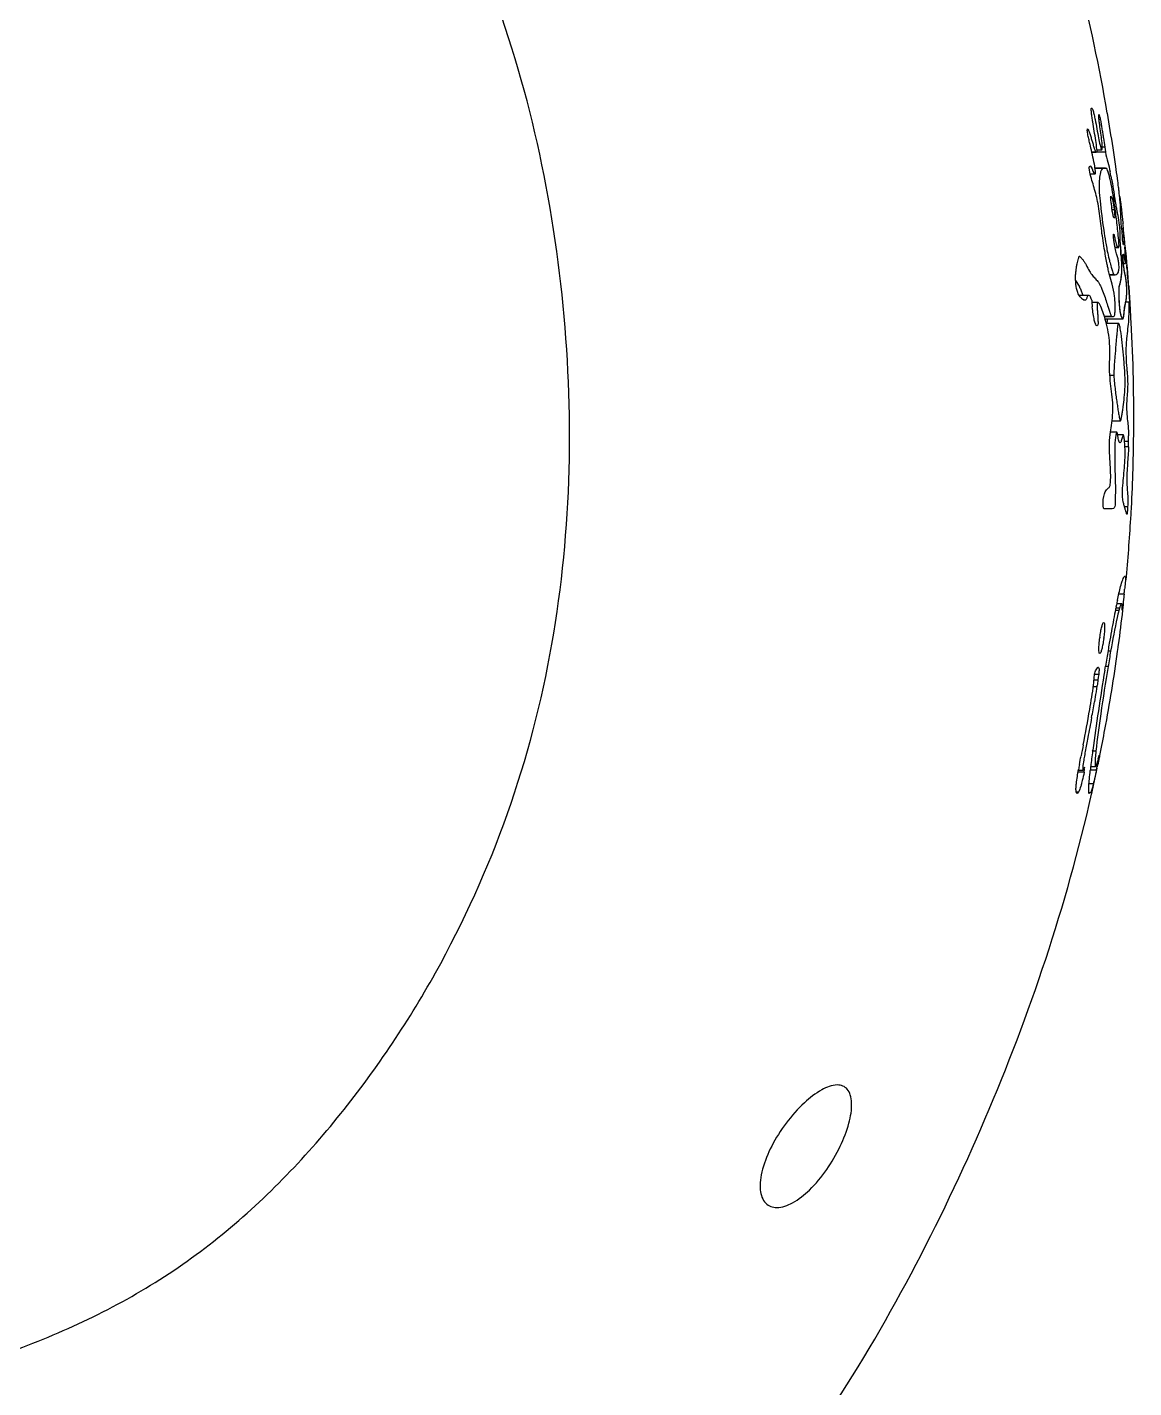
# Model space of a CAD drawing. Header units: millimetres. Extents: x 0 to 841, y 0 to 594.
# Drawn here: x 103.61 to 135.22, y 294.25 to 333.12 of the extents above; entities that cross this region are included whole.
import ezdxf

# ---------------------------------------------------------------- set-up
doc = ezdxf.new("R2010")
doc.units = ezdxf.units.MM
doc.header["$LTSCALE"] = 46.255
doc.layers.get('0').update_dxf_attribs({"linetype": 'CONTINUOUS'})
doc.layers.add('AXIS', color=7, linetype='CONTINUOUS')

msp = doc.modelspace()

# ---------------------------------------------------------------- linework, layer by layer
at = {"color": 7, "linetype": 'CONTINUOUS'}
for p, q in [((134.173, 329.611), (134.306, 329.611)), ((134.393, 329.689), (134.323, 329.689)), ((134.393, 329.689), (134.412, 329.557)), ((134.026, 329.547), (134.153, 329.547)), ((134.415, 329.543), (134.027, 329.543)), ((133.959, 329.138), (133.972, 329.151)), ((133.978, 328.924), (134.114, 328.924)), ((134.414, 329.086), (134.119, 329.086)), ((134.414, 329.084), (134.12, 329.084)), ((134.439, 329.084), (134.414, 329.086)), ((134.666, 327.897), (134.606, 327.897)), ((134.86, 327.991), (134.882, 327.797)), ((134.882, 327.797), (134.894, 327.689)), ((134.919, 327.364), (134.874, 327.364)), ((134.837, 326.884), (134.85, 326.714)), ((134.931, 326.901), (134.93, 326.901)), ((134.934, 326.901), (134.931, 326.9)), ((134.935, 326.901), (134.934, 326.901)), ((134.94, 326.901), (134.938, 326.901)), ((134.982, 326.842), (134.971, 326.943)), ((134.689, 326.828), (134.796, 326.828)), ((134.689, 326.826), (134.79, 326.826)), ((134.794, 326.826), (134.797, 326.826)), ((134.929, 326.37), (134.986, 326.37)), ((134.661, 326.046), (134.529, 326.046)), ((134.531, 326.04), (134.661, 326.04)), ((134.682, 326.04), (134.692, 326.041)), ((133.929, 325.447), (133.672, 325.447)), ((133.929, 325.447), (133.672, 325.447)), ((133.947, 325.447), (133.929, 325.447)), ((133.956, 325.447), (133.95, 325.446)), ((134.206, 325.247), (134.022, 325.247)), ((135.093, 325.265), (134.995, 325.265)), ((134.599, 324.853), (134.384, 324.853)), ((134.384, 324.851), (134.599, 324.851)), ((134.599, 324.851), (134.384, 324.851)), ((134.404, 324.783), (134.91, 324.783)), ((134.776, 324.653), (134.439, 324.653)), ((134.618, 324.851), (134.628, 324.851)), ((134.637, 324.851), (134.643, 324.851)), ((134.785, 324.652), (134.776, 324.653)), ((134.8, 324.651), (134.799, 324.652)), ((134.654, 323.167), (134.54, 323.167)), ((134.604, 321.875), (134.842, 321.875)), ((134.741, 321.544), (134.556, 321.544)), ((134.923, 321.476), (134.762, 321.476)), ((135.077, 321.283), (134.96, 321.283)), ((135.074, 321.131), (134.97, 321.131)), ((134.389, 319.361), (134.377, 319.356)), ((134.527, 319.361), (134.389, 319.361)), ((135.049, 319.418), (134.958, 319.418))]:
    msp.add_line(p, q, dxfattribs=at)
msp.add_lwpolyline([(133.972, 329.151), (133.988, 329.143), (134.009, 329.114), (134.033, 329.066), (134.058, 329.008), (134.084, 328.957), (134.105, 328.928), (134.114, 328.924)], dxfattribs=at)
for centre, radius, start, end in [((81.881, 321.569), 53.368, 8.7266, 9.8109), ((82.422, 321.653), 52.82, 8.14, 8.7257), ((136.603, 329.887), 2.215, 188.5699, 188.9424), ((127.574, 327.464), 7.138, 10.3959, 12.3016), ((82.732, 321.698), 52.507, 7.7632, 8.1398), ((115.767, 326.2), 19.166, 5.9375, 6.6826), ((138.255, 328.518), 3.702, 186.6841, 188.6542), ((121.875, 326.181), 12.937, 8.7883, 9.77), ((120.607, 325.982), 14.22, 7.8727, 8.7998), ((139.502, 328.871), 4.865, 189.8389, 191.36), ((121.357, 326.083), 13.463, 6.8909, 7.8864), ((166.475, 331.335), 31.79, 186.586, 186.9126), ((152.251, 330.061), 18.096, 188.7164, 189.7734), ((140.431, 327.731), 5.569, 183.9217, 186.4208), ((121.911, 325.939), 13.099, 6.2098, 6.8825), ((146.737, 329.078), 12.495, 189.625, 190.4768), ((145.896, 327.712), 11.089, 183.8903, 184.2811), ((103.415, 323.559), 31.738, 6.1223, 6.488), ((103.389, 324.322), 31.552, 4.1656, 4.3469), ((117.545, 325.211), 17.513, 3.3484, 3.6399), ((130.105, 324.195), 3.877, 18.8671, 20.4699), ((133.948, 325.511), 0.0644, 269.2279, 271.8476), ((140.885, 325.851), 6.884, 184.4705, 186.0573), ((134.628, 325.861), 1.01, 269.9969, 270.5202), ((145.611, 323.401), 10.913, 174.0113, 174.8024), ((125.816, 321.286), 9.261, 359.9768, 0.9556), ((131.267, 320.954), 3.709, 1.3437, 3.3298), ((130.386, 320.933), 4.59, 359.5344, 1.3501), ((129.469, 321.284), 5.608, 358.4283, 359.9828)]:
    msp.add_arc(centre, radius, start, end, dxfattribs=at)
for points, knots in [([(99.91, 294.25), (100.715, 294.471), (102.313, 294.951), (104.654, 295.844), (106.895, 296.968), (108.964, 298.389), (110.829, 300.065), (113.052, 302.557), (115.393, 306.032), (117.465, 310.609), (118.731, 315.471), (119.204, 320.471), (118.924, 327.136), (117.39, 333.732), (114.329, 339.68), (111.305, 343.696), (107.664, 347.155), (103.578, 350.068), (99.136, 352.402), (95.969, 353.498), (94.356, 353.919)], [0, 0, 0, 0, 0.031275, 0.062547, 0.093816, 0.125073, 0.15634, 0.187609, 0.250105, 0.312602, 0.375106, 0.437621, 0.500156, 0.624872, 0.687384, 0.7499, 0.812422, 0.874954, 0.937484, 1, 1, 1, 1]), ([(134.468, 330.663), (134.242, 331.972), (133.146, 337.167), (131.305, 342.206), (129.528, 345.766)], [0, 0, 0, 0, 0.250355, 1, 1, 1, 1]), ([(134.138, 329.877), (134.124, 329.965), (134.095, 330.142), (134.058, 330.364), (134.033, 330.535), (134.014, 330.664), (134.011, 330.731), (134.005, 330.805), (134.018, 330.805)], [0, 0, 0, 0, 0.286478, 0.572762, 0.713696, 0.849417, 0.96039, 1, 1, 1, 1]), ([(134.018, 330.805), (134.026, 330.805), (134.05, 330.775), (134.067, 330.709), (134.094, 330.604), (134.128, 330.435), (134.17, 330.215), (134.202, 330.039), (134.219, 329.951)], [0, 0, 0, 0, 0.028859, 0.109089, 0.242969, 0.392273, 0.696626, 1, 1, 1, 1]), ([(134.317, 329.815), (134.311, 329.888), (134.293, 330.04), (134.264, 330.23), (134.243, 330.384), (134.231, 330.475), (134.225, 330.538), (134.223, 330.579), (134.224, 330.6), (134.223, 330.62), (134.227, 330.621)], [0, 0, 0, 0, 0.270373, 0.564872, 0.710071, 0.845205, 0.901887, 0.949793, 0.985347, 1, 1, 1, 1]), ([(134.227, 330.621), (134.233, 330.621), (134.238, 330.595), (134.249, 330.567), (134.261, 330.514), (134.277, 330.436), (134.295, 330.33), (134.316, 330.201), (134.336, 330.073), (134.362, 329.903), (134.381, 329.775), (134.393, 329.689)], [0, 0, 0, 0, 0.017351, 0.059366, 0.114531, 0.178561, 0.316623, 0.453794, 0.590728, 0.727118, 1, 1, 1, 1]), ([(134.1, 329.205), (134.083, 329.294), (134.044, 329.469), (133.993, 329.687), (133.952, 329.861), (133.927, 329.975), (133.909, 330.067), (133.9, 330.137), (133.893, 330.176), (133.9, 330.211), (133.906, 330.21)], [0, 0, 0, 0, 0.26479, 0.522203, 0.651951, 0.787911, 0.858346, 0.929321, 0.982805, 1, 1, 1, 1]), ([(133.906, 330.21), (133.911, 330.21), (133.923, 330.193), (133.944, 330.15), (133.97, 330.07), (134.003, 329.966), (134.036, 329.855), (134.068, 329.743), (134.092, 329.652), (134.115, 329.592), (134.126, 329.559), (134.145, 329.546), (134.153, 329.547)], [0, 0, 0, 0, 0.025127, 0.072605, 0.210754, 0.367943, 0.52929, 0.696117, 0.855125, 0.920091, 0.964007, 1, 1, 1, 1]), ([(134.153, 329.547), (134.18, 329.549), (134.161, 329.719), (134.15, 329.793), (134.138, 329.877)], [0, 0, 0, 0, 0.244581, 1, 1, 1, 1]), ([(134.219, 329.951), (134.232, 329.884), (134.25, 329.788), (134.278, 329.676), (134.29, 329.631), (134.299, 329.615)], [0, 0, 0, 0, 0.595266, 0.84606, 1, 1, 1, 1]), ([(134.299, 329.615), (134.3, 329.614), (134.302, 329.611), (134.305, 329.609), (134.306, 329.609)], [0, 0, 0, 0, 0.606534, 1, 1, 1, 1]), ([(134.306, 329.609), (134.313, 329.606), (134.323, 329.646), (134.323, 329.664), (134.324, 329.682)], [0, 0, 0, 0, 0.29557, 1, 1, 1, 1]), ([(134.324, 329.682), (134.324, 329.691), (134.323, 329.736), (134.32, 329.78), (134.317, 329.815)], [0, 0, 0, 0, 0.207899, 1, 1, 1, 1]), ([(134.114, 328.925), (134.121, 328.925), (134.136, 328.959), (134.121, 329.047), (134.112, 329.139), (134.1, 329.205)], [0, 0, 0, 0, 0.071352, 0.304243, 1, 1, 1, 1]), ([(134.415, 329.543), (134.431, 329.448), (134.485, 329.264), (134.528, 329.077), (134.548, 328.985)], [0, 0, 0, 0, 0.505017, 1, 1, 1, 1]), ([(133.957, 329.035), (133.955, 329.048), (133.953, 329.082), (133.95, 329.118), (133.959, 329.138)], [0, 0, 0, 0, 0.356416, 1, 1, 1, 1]), ([(134.346, 327.016), (134.318, 327.203), (134.27, 327.578), (134.208, 328.107), (134.099, 328.508), (134.01, 328.803), (133.967, 328.953), (133.957, 329.035)], [0, 0, 0, 0, 0.275629, 0.550368, 0.774912, 0.878724, 1, 1, 1, 1]), ([(134.283, 329.006), (134.278, 328.993), (134.259, 328.922), (134.25, 328.849), (134.243, 328.791)], [0, 0, 0, 0, 0.194873, 1, 1, 1, 1]), ([(134.367, 329.085), (134.351, 329.084), (134.307, 329.075), (134.291, 329.03), (134.283, 329.006)], [0, 0, 0, 0, 0.376335, 1, 1, 1, 1]), ([(134.549, 328.764), (134.539, 328.807), (134.521, 328.883), (134.493, 328.987), (134.47, 329.045), (134.45, 329.085), (134.439, 329.084)], [0, 0, 0, 0, 0.385177, 0.696137, 0.906022, 1, 1, 1, 1]), ([(134.243, 328.791), (134.219, 328.58), (134.264, 328.083), (134.322, 327.595), (134.364, 327.318)], [0, 0, 0, 0, 0.431755, 1, 1, 1, 1]), ([(134.624, 328.377), (134.618, 328.411), (134.595, 328.541), (134.57, 328.67), (134.549, 328.764)], [0, 0, 0, 0, 0.267546, 1, 1, 1, 1]), ([(134.595, 328.752), (134.601, 328.719), (134.625, 328.581), (134.646, 328.442), (134.662, 328.337)], [0, 0, 0, 0, 0.238004, 1, 1, 1, 1]), ([(134.802, 328.43), (134.798, 328.467), (134.784, 328.588), (134.769, 328.708), (134.758, 328.791)], [0, 0, 0, 0, 0.311589, 1, 1, 1, 1]), ([(134.578, 328.087), (134.575, 328.114), (134.568, 328.163), (134.565, 328.23), (134.561, 328.266), (134.568, 328.288), (134.572, 328.288)], [0, 0, 0, 0, 0.395709, 0.747781, 0.944141, 1, 1, 1, 1]), ([(134.572, 328.288), (134.58, 328.288), (134.591, 328.259), (134.609, 328.218), (134.629, 328.136), (134.64, 328.074), (134.646, 328.035)], [0, 0, 0, 0, 0.089967, 0.26955, 0.565351, 1, 1, 1, 1]), ([(134.662, 328.337), (134.666, 328.311), (134.681, 328.212), (134.696, 328.112), (134.709, 328.039)], [0, 0, 0, 0, 0.261432, 1, 1, 1, 1]), ([(134.818, 328.29), (134.827, 328.277), (134.827, 328.221), (134.839, 328.172), (134.843, 328.136)], [0, 0, 0, 0, 0.298717, 1, 1, 1, 1]), ([(134.841, 328.067), (134.84, 328.075), (134.837, 328.113), (134.833, 328.152), (134.83, 328.182)], [0, 0, 0, 0, 0.210585, 1, 1, 1, 1]), ([(134.847, 327.921), (134.847, 327.932), (134.846, 327.981), (134.844, 328.029), (134.841, 328.067)], [0, 0, 0, 0, 0.222505, 1, 1, 1, 1]), ([(134.843, 328.136), (134.844, 328.126), (134.85, 328.077), (134.856, 328.029), (134.86, 327.991)], [0, 0, 0, 0, 0.208549, 1, 1, 1, 1]), ([(134.672, 327.664), (134.667, 327.664), (134.645, 327.685), (134.638, 327.745), (134.613, 327.84), (134.601, 327.918), (134.595, 327.961)], [0, 0, 0, 0, 0.055637, 0.24888, 0.581114, 1, 1, 1, 1]), ([(134.666, 327.897), (134.673, 327.835), (134.674, 327.787), (134.689, 327.663), (134.672, 327.664)], [0, 0, 0, 0, 0.791193, 1, 1, 1, 1]), ([(134.754, 327.809), (134.759, 327.787), (134.783, 327.672), (134.797, 327.555), (134.808, 327.46)], [0, 0, 0, 0, 0.188551, 1, 1, 1, 1]), ([(134.863, 327.555), (134.861, 327.593), (134.854, 327.715), (134.848, 327.837), (134.847, 327.921)], [0, 0, 0, 0, 0.31534, 1, 1, 1, 1]), ([(134.808, 327.46), (134.816, 327.389), (134.831, 327.282), (134.825, 327.175), (134.825, 327.14)], [0, 0, 0, 0, 0.666977, 1, 1, 1, 1]), ([(134.875, 327.351), (134.874, 327.369), (134.869, 327.437), (134.865, 327.505), (134.863, 327.555)], [0, 0, 0, 0, 0.2761, 1, 1, 1, 1]), ([(134.919, 327.365), (134.917, 327.368), (134.92, 327.323), (134.92, 327.3), (134.926, 327.222), (134.929, 327.175), (134.931, 327.15)], [0, 0, 0, 0, 0.059997, 0.30873, 0.653397, 1, 1, 1, 1]), ([(134.927, 327.328), (134.926, 327.333), (134.923, 327.345), (134.924, 327.359), (134.919, 327.365)], [0, 0, 0, 0, 0.436485, 1, 1, 1, 1]), ([(134.949, 327.145), (134.947, 327.162), (134.94, 327.223), (134.933, 327.284), (134.927, 327.328)], [0, 0, 0, 0, 0.2862, 1, 1, 1, 1]), ([(134.767, 326.532), (134.755, 326.568), (134.725, 326.656), (134.699, 326.78), (134.672, 326.905), (134.657, 327.001), (134.647, 327.084), (134.645, 327.147), (134.64, 327.177), (134.647, 327.203), (134.651, 327.202)], [0, 0, 0, 0, 0.164031, 0.407447, 0.551926, 0.726877, 0.82933, 0.923226, 0.983544, 1, 1, 1, 1]), ([(134.651, 327.202), (134.658, 327.199), (134.663, 327.167), (134.67, 327.145), (134.673, 327.127)], [0, 0, 0, 0, 0.305974, 1, 1, 1, 1]), ([(134.673, 327.127), (134.677, 327.108), (134.691, 327.042), (134.705, 326.976), (134.718, 326.93)], [0, 0, 0, 0, 0.286464, 1, 1, 1, 1]), ([(134.718, 326.93), (134.724, 326.911), (134.731, 326.885), (134.75, 326.858), (134.773, 326.852), (134.78, 326.835), (134.789, 326.828)], [0, 0, 0, 0, 0.465546, 0.622142, 0.725221, 1, 1, 1, 1]), ([(134.802, 326.889), (134.802, 326.914), (134.795, 327.029), (134.784, 327.143), (134.774, 327.232)], [0, 0, 0, 0, 0.219138, 1, 1, 1, 1]), ([(134.827, 327.23), (134.829, 327.189), (134.819, 327.076), (134.846, 326.798), (134.873, 326.453), (134.88, 326.113), (134.849, 325.914), (134.83, 325.8), (134.797, 325.71), (134.793, 325.566), (134.796, 325.361), (134.81, 325.133), (134.833, 324.952), (134.864, 324.849), (134.887, 324.807), (134.897, 324.787), (134.917, 324.782), (134.927, 324.809), (134.934, 324.84), (134.941, 324.89), (134.947, 324.945), (134.954, 325.021), (134.961, 325.124), (134.991, 325.246), (135.021, 325.4), (135.03, 325.644), (134.997, 326.061), (134.893, 326.408), (134.916, 326.626)], [0, 0, 0, 0, 0.028085, 0.078199, 0.192727, 0.268054, 0.312524, 0.331846, 0.347789, 0.378228, 0.43047, 0.490568, 0.535557, 0.556938, 0.563875, 0.568821, 0.571664, 0.576144, 0.584661, 0.596216, 0.609473, 0.623438, 0.649185, 0.680563, 0.710344, 0.757749, 0.848586, 1, 1, 1, 1]), ([(134.827, 327.23), (134.829, 327.187), (134.819, 327.065), (134.841, 326.856), (134.858, 326.606), (134.878, 326.329), (134.876, 326.075), (134.844, 325.88), (134.819, 325.762), (134.794, 325.679), (134.795, 325.582), (134.794, 325.425), (134.802, 325.254), (134.816, 325.084), (134.831, 324.98), (134.848, 324.903), (134.864, 324.853), (134.88, 324.819), (134.891, 324.797), (134.908, 324.779), (134.927, 324.799), (134.931, 324.83), (134.94, 324.877), (134.946, 324.934), (134.953, 325.014), (134.96, 325.102), (134.979, 325.208), (135.012, 325.33), (135.031, 325.559), (135.023, 325.794), (134.987, 326.008), (134.955, 326.156), (134.935, 326.305), (134.922, 326.436), (134.917, 326.519), (134.915, 326.567), (134.915, 326.604), (134.915, 326.623), (134.918, 326.638), (134.929, 326.634), (134.936, 326.612), (134.941, 326.592), (134.943, 326.578)], [0, 0, 0, 0, 0.029496, 0.082582, 0.142573, 0.199593, 0.270955, 0.31469, 0.333678, 0.353056, 0.373248, 0.39904, 0.459411, 0.489687, 0.514532, 0.531357, 0.542449, 0.550503, 0.556697, 0.560394, 0.563802, 0.57127, 0.582492, 0.595884, 0.610247, 0.63706, 0.655605, 0.683799, 0.722568, 0.811009, 0.843003, 0.869565, 0.914203, 0.945084, 0.959162, 0.969955, 0.978248, 0.983359, 0.98507, 0.985985, 0.989772, 1, 1, 1, 1]), ([(134.797, 326.825), (134.802, 326.828), (134.801, 326.855), (134.802, 326.873), (134.802, 326.889)], [0, 0, 0, 0, 0.279972, 1, 1, 1, 1]), ([(134.825, 327.14), (134.824, 327.128), (134.825, 327.068), (134.829, 327.008), (134.832, 326.96)], [0, 0, 0, 0, 0.187178, 1, 1, 1, 1]), ([(134.922, 326.926), (134.92, 326.936), (134.91, 326.997), (134.902, 327.058), (134.897, 327.109)], [0, 0, 0, 0, 0.172933, 1, 1, 1, 1]), ([(134.93, 326.901), (134.929, 326.902), (134.925, 326.909), (134.923, 326.918), (134.922, 326.926)], [0, 0, 0, 0, 0.107975, 1, 1, 1, 1]), ([(134.931, 327.15), (134.932, 327.123), (134.935, 327.071), (134.942, 326.987), (134.939, 326.946), (134.946, 326.902), (134.94, 326.901)], [0, 0, 0, 0, 0.330007, 0.648606, 0.930794, 1, 1, 1, 1]), ([(134.938, 326.901), (134.937, 326.902), (134.936, 326.902), (134.935, 326.901), (134.935, 326.901)], [0, 0, 0, 0, 0.498704, 1, 1, 1, 1]), ([(133.827, 325.314), (133.804, 325.312), (133.752, 325.348), (133.683, 325.421), (133.602, 325.564), (133.566, 325.783), (133.556, 325.993), (133.573, 326.156), (133.588, 326.258), (133.602, 326.35), (133.623, 326.43), (133.644, 326.494), (133.654, 326.54), (133.659, 326.566), (133.667, 326.571)], [0, 0, 0, 0, 0.05214, 0.123646, 0.226894, 0.405892, 0.606317, 0.689028, 0.764365, 0.834464, 0.892673, 0.948241, 0.979508, 1, 1, 1, 1]), ([(133.667, 326.571), (133.674, 326.577), (133.697, 326.555), (133.715, 326.533), (133.742, 326.505), (133.775, 326.464), (133.818, 326.405), (133.882, 326.295), (133.945, 326.159), (134.039, 326.026), (134.131, 325.926), (134.228, 325.824), (134.303, 325.672), (134.347, 325.554), (134.371, 325.488)], [0, 0, 0, 0, 0.020483, 0.049501, 0.077217, 0.107039, 0.171262, 0.244077, 0.397372, 0.51712, 0.615, 0.710627, 0.837756, 1, 1, 1, 1]), ([(134.488, 326.219), (134.479, 326.258), (134.445, 326.426), (134.416, 326.596), (134.395, 326.726)], [0, 0, 0, 0, 0.230279, 1, 1, 1, 1]), ([(134.45, 326.806), (134.455, 326.777), (134.476, 326.67), (134.499, 326.564), (134.518, 326.487)], [0, 0, 0, 0, 0.273057, 1, 1, 1, 1]), ([(134.518, 326.487), (134.523, 326.467), (134.543, 326.39), (134.564, 326.314), (134.58, 326.259)], [0, 0, 0, 0, 0.267625, 1, 1, 1, 1]), ([(134.799, 326.354), (134.797, 326.375), (134.79, 326.435), (134.779, 326.494), (134.767, 326.532)], [0, 0, 0, 0, 0.346797, 1, 1, 1, 1]), ([(134.789, 326.828), (134.79, 326.827), (134.792, 326.826), (134.793, 326.825), (134.794, 326.825)], [0, 0, 0, 0, 0.525068, 1, 1, 1, 1]), ([(134.858, 326.614), (134.86, 326.583), (134.868, 326.469), (134.875, 326.354), (134.876, 326.271)], [0, 0, 0, 0, 0.272246, 1, 1, 1, 1]), ([(134.924, 326.417), (134.922, 326.441), (134.917, 326.511), (134.911, 326.581), (134.916, 326.626)], [0, 0, 0, 0, 0.354309, 1, 1, 1, 1]), ([(134.943, 326.578), (134.948, 326.554), (134.956, 326.506), (134.966, 326.438), (134.978, 326.401), (134.98, 326.371), (134.986, 326.37)], [0, 0, 0, 0, 0.346304, 0.688061, 0.919057, 1, 1, 1, 1]), ([(134.976, 326.732), (134.975, 326.745), (134.974, 326.769), (134.97, 326.803), (134.973, 326.82), (134.969, 326.835), (134.972, 326.836)], [0, 0, 0, 0, 0.388373, 0.712244, 0.924211, 1, 1, 1, 1]), ([(134.972, 326.836), (134.975, 326.836), (134.973, 326.811), (134.978, 326.803), (134.979, 326.791)], [0, 0, 0, 0, 0.247885, 1, 1, 1, 1]), ([(134.986, 326.37), (134.988, 326.37), (134.991, 326.383), (134.992, 326.399), (134.992, 326.436), (134.989, 326.503), (134.984, 326.604), (134.978, 326.688), (134.976, 326.732)], [0, 0, 0, 0, 0.018807, 0.07387, 0.169443, 0.303949, 0.638192, 1, 1, 1, 1]), ([(134.979, 326.791), (134.981, 326.777), (134.989, 326.706), (134.996, 326.634), (135.002, 326.577)], [0, 0, 0, 0, 0.196196, 1, 1, 1, 1]), ([(135.002, 326.577), (135.004, 326.552), (135.011, 326.467), (135.018, 326.383), (135.022, 326.323)], [0, 0, 0, 0, 0.292904, 1, 1, 1, 1]), ([(134.53, 326.044), (134.526, 326.057), (134.511, 326.115), (134.498, 326.174), (134.488, 326.219)], [0, 0, 0, 0, 0.231413, 1, 1, 1, 1]), ([(134.58, 326.259), (134.585, 326.242), (134.601, 326.182), (134.618, 326.122), (134.636, 326.082)], [0, 0, 0, 0, 0.28869, 1, 1, 1, 1]), ([(134.692, 326.041), (134.713, 326.042), (134.775, 326.07), (134.791, 326.136), (134.798, 326.175)], [0, 0, 0, 0, 0.355169, 1, 1, 1, 1]), ([(134.798, 326.175), (134.799, 326.181), (134.803, 326.215), (134.804, 326.249), (134.803, 326.277)], [0, 0, 0, 0, 0.17827, 1, 1, 1, 1]), ([(134.876, 326.271), (134.876, 326.252), (134.876, 326.189), (134.873, 326.125), (134.87, 326.081)], [0, 0, 0, 0, 0.299391, 1, 1, 1, 1]), ([(134.95, 324.983), (134.964, 325.138), (135.026, 325.353), (135.026, 325.681), (135.011, 325.907), (134.951, 326.162), (134.933, 326.317), (134.924, 326.417)], [0, 0, 0, 0, 0.323782, 0.457452, 0.676875, 0.791516, 1, 1, 1, 1]), ([(135.027, 326.234), (135.034, 326.115), (135.048, 325.96), (135.056, 325.794), (135.087, 325.688), (135.088, 325.542), (135.105, 325.375), (135.111, 325.252), (135.116, 325.2), (135.115, 325.182)], [0, 0, 0, 0, 0.338285, 0.444443, 0.467715, 0.650578, 0.85369, 0.946721, 1, 1, 1, 1]), ([(133.738, 325.551), (133.725, 325.586), (133.68, 325.7), (133.622, 325.812), (133.566, 325.876)], [0, 0, 0, 0, 0.30601, 1, 1, 1, 1]), ([(134.677, 325.426), (134.664, 325.544), (134.62, 325.753), (134.553, 325.954), (134.53, 326.044)], [0, 0, 0, 0, 0.560729, 1, 1, 1, 1]), ([(134.636, 326.082), (134.638, 326.078), (134.644, 326.065), (134.652, 326.052), (134.661, 326.046)], [0, 0, 0, 0, 0.332186, 1, 1, 1, 1]), ([(134.661, 326.046), (134.664, 326.044), (134.671, 326.041), (134.678, 326.04), (134.682, 326.04)], [0, 0, 0, 0, 0.531423, 1, 1, 1, 1]), ([(134.87, 326.081), (134.864, 326.008), (134.848, 325.906), (134.825, 325.775), (134.803, 325.719), (134.8, 325.69)], [0, 0, 0, 0, 0.549125, 0.783204, 1, 1, 1, 1]), ([(133.848, 325.322), (133.845, 325.319), (133.838, 325.315), (133.831, 325.314), (133.827, 325.314)], [0, 0, 0, 0, 0.523573, 1, 1, 1, 1]), ([(133.929, 325.447), (133.907, 325.447), (133.882, 325.385), (133.869, 325.34), (133.848, 325.322)], [0, 0, 0, 0, 0.43813, 1, 1, 1, 1]), ([(134.022, 325.314), (134.01, 325.346), (134.001, 325.388), (133.972, 325.447), (133.956, 325.447)], [0, 0, 0, 0, 0.667876, 1, 1, 1, 1]), ([(134.371, 325.488), (134.414, 325.365), (134.462, 325.201), (134.514, 325.039), (134.527, 325)], [0, 0, 0, 0, 0.762509, 1, 1, 1, 1]), ([(134.8, 325.69), (134.799, 325.68), (134.794, 325.626), (134.794, 325.571), (134.794, 325.527)], [0, 0, 0, 0, 0.193958, 1, 1, 1, 1]), ([(134.794, 325.527), (134.794, 325.497), (134.797, 325.365), (134.803, 325.232), (134.813, 325.131)], [0, 0, 0, 0, 0.22887, 1, 1, 1, 1]), ([(134.177, 324.583), (134.157, 324.584), (134.123, 324.657), (134.091, 324.763), (134.062, 324.935), (134.046, 325.058), (134.039, 325.124)], [0, 0, 0, 0, 0.108964, 0.334829, 0.648687, 1, 1, 1, 1]), ([(134.206, 325.247), (134.197, 325.247), (134.182, 325.227), (134.18, 325.193), (134.176, 325.129), (134.182, 325.039), (134.192, 324.926), (134.2, 324.815), (134.202, 324.705), (134.205, 324.639), (134.189, 324.582), (134.177, 324.583)], [0, 0, 0, 0, 0.037688, 0.08445, 0.155287, 0.319008, 0.485373, 0.65196, 0.815665, 0.950583, 1, 1, 1, 1]), ([(134.28, 325.141), (134.269, 325.166), (134.251, 325.2), (134.223, 325.246), (134.206, 325.247)], [0, 0, 0, 0, 0.616196, 1, 1, 1, 1]), ([(134.535, 324.082), (134.519, 324.295), (134.449, 324.654), (134.341, 325.004), (134.28, 325.141)], [0, 0, 0, 0, 0.58632, 1, 1, 1, 1]), ([(134.527, 325), (134.531, 324.991), (134.542, 324.957), (134.555, 324.924), (134.566, 324.9)], [0, 0, 0, 0, 0.275135, 1, 1, 1, 1]), ([(134.643, 324.851), (134.656, 324.851), (134.676, 324.882), (134.683, 324.93), (134.688, 324.967), (134.69, 324.989)], [0, 0, 0, 0, 0.263868, 0.569418, 1, 1, 1, 1]), ([(134.69, 324.989), (134.692, 325.007), (134.698, 325.098), (134.695, 325.19), (134.69, 325.263)], [0, 0, 0, 0, 0.199836, 1, 1, 1, 1]), ([(134.813, 325.131), (134.814, 325.116), (134.819, 325.065), (134.826, 325.013), (134.833, 324.976)], [0, 0, 0, 0, 0.278267, 1, 1, 1, 1]), ([(134.833, 324.976), (134.841, 324.931), (134.858, 324.868), (134.885, 324.802), (134.901, 324.788)], [0, 0, 0, 0, 0.680072, 1, 1, 1, 1]), ([(134.91, 324.784), (134.917, 324.785), (134.929, 324.81), (134.939, 324.872), (134.946, 324.937), (134.95, 324.983)], [0, 0, 0, 0, 0.100289, 0.326365, 1, 1, 1, 1]), ([(135.083, 325.09), (135.081, 324.979), (135.08, 324.783), (135.048, 324.494), (135.018, 324.25), (134.996, 323.984), (135.001, 323.701), (135.013, 323.442), (135.039, 323.236), (135.05, 323.032), (135.052, 322.79), (135.021, 322.495), (135.013, 322.215), (135.033, 321.948), (135.068, 321.697), (135.074, 321.535), (135.075, 321.441)], [0, 0, 0, 0, 0.090574, 0.160709, 0.238539, 0.292554, 0.379133, 0.470315, 0.504913, 0.549871, 0.637902, 0.703024, 0.792759, 0.867499, 0.922406, 1, 1, 1, 1]), ([(135.093, 325.265), (135.089, 325.264), (135.088, 325.242), (135.084, 325.214), (135.084, 325.156), (135.083, 325.114), (135.083, 325.09)], [0, 0, 0, 0, 0.066364, 0.263764, 0.590773, 1, 1, 1, 1]), ([(135.115, 325.182), (135.114, 325.174), (135.11, 325.212), (135.105, 325.228), (135.099, 325.246), (135.097, 325.265), (135.093, 325.265)], [0, 0, 0, 0, 0.279802, 0.557845, 0.851346, 1, 1, 1, 1]), ([(134.464, 324.652), (134.465, 324.662), (134.469, 324.705), (134.471, 324.749), (134.472, 324.782)], [0, 0, 0, 0, 0.230275, 1, 1, 1, 1]), ([(134.566, 324.9), (134.569, 324.895), (134.578, 324.878), (134.588, 324.858), (134.599, 324.853)], [0, 0, 0, 0, 0.326076, 1, 1, 1, 1]), ([(134.599, 324.853), (134.602, 324.851), (134.609, 324.852), (134.615, 324.851), (134.618, 324.851)], [0, 0, 0, 0, 0.505637, 1, 1, 1, 1]), ([(134.776, 324.653), (134.769, 324.639), (134.765, 324.6), (134.76, 324.562), (134.757, 324.539)], [0, 0, 0, 0, 0.401622, 1, 1, 1, 1]), ([(134.795, 324.654), (134.793, 324.654), (134.79, 324.653), (134.786, 324.652), (134.785, 324.652)], [0, 0, 0, 0, 0.496174, 1, 1, 1, 1]), ([(134.799, 324.652), (134.799, 324.653), (134.797, 324.654), (134.796, 324.654), (134.795, 324.654)], [0, 0, 0, 0, 0.528677, 1, 1, 1, 1]), ([(134.859, 324.373), (134.85, 324.43), (134.839, 324.512), (134.817, 324.602), (134.81, 324.642), (134.8, 324.651)], [0, 0, 0, 0, 0.607989, 0.85692, 1, 1, 1, 1]), ([(134.901, 324.788), (134.902, 324.787), (134.905, 324.785), (134.908, 324.784), (134.91, 324.784)], [0, 0, 0, 0, 0.550259, 1, 1, 1, 1]), ([(134.743, 324.389), (134.739, 324.343), (134.721, 324.149), (134.704, 323.955), (134.693, 323.807)], [0, 0, 0, 0, 0.238237, 1, 1, 1, 1]), ([(134.842, 321.876), (134.85, 321.877), (134.857, 321.902), (134.867, 321.935), (134.877, 321.983), (134.89, 322.053), (134.906, 322.15), (134.93, 322.319), (134.955, 322.553), (134.985, 322.885), (134.97, 323.261), (134.931, 323.768), (134.893, 324.137), (134.859, 324.373)], [0, 0, 0, 0, 0.00874, 0.024863, 0.044309, 0.06541, 0.11136, 0.160845, 0.268654, 0.39252, 0.558071, 0.715685, 1, 1, 1, 1]), ([(134.349, 319.469), (134.348, 319.574), (134.353, 319.727), (134.425, 319.878), (134.475, 319.93), (134.505, 319.957), (134.54, 319.982), (134.55, 320.037), (134.564, 320.136), (134.565, 320.283), (134.561, 320.51), (134.538, 320.792), (134.524, 321.133), (134.535, 321.454), (134.592, 321.749), (134.627, 322.052), (134.63, 322.378), (134.594, 322.707), (134.547, 323.033), (134.526, 323.371), (134.541, 323.726), (134.536, 323.963), (134.535, 324.082)], [0, 0, 0, 0, 0.067307, 0.095436, 0.104793, 0.113033, 0.121383, 0.131086, 0.147422, 0.186603, 0.223991, 0.293201, 0.367735, 0.44259, 0.498473, 0.560226, 0.637575, 0.706852, 0.77211, 0.848437, 0.923311, 1, 1, 1, 1]), ([(134.693, 323.807), (134.689, 323.757), (134.681, 323.633), (134.658, 323.421), (134.655, 323.257), (134.654, 323.167)], [0, 0, 0, 0, 0.233571, 0.579735, 1, 1, 1, 1]), ([(134.654, 323.167), (134.661, 323.026), (134.684, 322.823), (134.717, 322.563), (134.742, 322.389), (134.766, 322.228), (134.786, 322.1), (134.802, 322.008), (134.815, 321.945), (134.825, 321.911), (134.835, 321.874), (134.842, 321.876)], [0, 0, 0, 0, 0.325083, 0.467503, 0.60091, 0.726408, 0.842797, 0.896196, 0.942802, 0.981456, 1, 1, 1, 1]), ([(134.741, 321.545), (134.734, 321.545), (134.726, 321.519), (134.716, 321.49), (134.706, 321.436), (134.694, 321.347), (134.683, 321.213), (134.678, 321.042), (134.68, 320.864), (134.684, 320.632), (134.687, 320.348), (134.698, 320.07), (134.701, 319.836), (134.686, 319.643), (134.715, 319.36), (134.61, 319.36)], [0, 0, 0, 0, 0.008856, 0.026363, 0.049832, 0.079054, 0.150539, 0.231587, 0.312624, 0.391992, 0.548112, 0.697222, 0.775562, 0.856813, 1, 1, 1, 1]), ([(134.831, 321.246), (134.819, 321.246), (134.803, 321.284), (134.789, 321.333), (134.772, 321.407), (134.763, 321.478), (134.753, 321.521), (134.747, 321.544), (134.741, 321.545)], [0, 0, 0, 0, 0.116331, 0.295132, 0.534706, 0.826826, 0.943961, 1, 1, 1, 1]), ([(134.923, 321.476), (134.915, 321.475), (134.911, 321.446), (134.894, 321.393), (134.877, 321.322), (134.855, 321.267), (134.839, 321.246), (134.831, 321.246)], [0, 0, 0, 0, 0.094529, 0.259902, 0.73661, 0.905442, 1, 1, 1, 1]), ([(134.938, 321.443), (134.936, 321.451), (134.934, 321.461), (134.927, 321.477), (134.923, 321.476)], [0, 0, 0, 0, 0.689914, 1, 1, 1, 1]), ([(134.969, 321.169), (134.968, 321.188), (134.963, 321.255), (134.956, 321.323), (134.95, 321.371)], [0, 0, 0, 0, 0.282428, 1, 1, 1, 1]), ([(135.074, 321.131), (135.07, 320.968), (135.049, 320.721), (135.027, 320.383), (135.016, 320.111), (135.055, 319.788), (135.054, 319.554), (135.049, 319.418)], [0, 0, 0, 0, 0.284933, 0.433072, 0.592002, 0.761312, 1, 1, 1, 1]), ([(134.9, 319.719), (134.894, 319.822), (134.909, 320.018), (134.948, 320.409), (134.974, 320.698), (134.975, 320.895)], [0, 0, 0, 0, 0.261922, 0.498373, 1, 1, 1, 1]), ([(134.929, 319.527), (134.927, 319.539), (134.913, 319.603), (134.903, 319.667), (134.9, 319.719)], [0, 0, 0, 0, 0.194815, 1, 1, 1, 1]), ([(135.027, 319.204), (135.018, 319.206), (135.017, 319.235), (135.005, 319.264), (134.994, 319.302), (134.977, 319.355), (134.954, 319.43), (134.937, 319.492), (134.929, 319.527)], [0, 0, 0, 0, 0.07974, 0.191748, 0.305955, 0.424284, 0.683742, 1, 1, 1, 1]), ([(134.368, 319.36), (134.359, 319.367), (134.35, 319.407), (134.349, 319.443), (134.349, 319.469)], [0, 0, 0, 0, 0.300782, 1, 1, 1, 1]), ([(134.377, 319.356), (134.376, 319.356), (134.372, 319.357), (134.37, 319.359), (134.368, 319.36)], [0, 0, 0, 0, 0.467245, 1, 1, 1, 1]), ([(135.049, 319.418), (135.048, 319.393), (135.044, 319.345), (135.041, 319.272), (135.033, 319.24), (135.032, 319.203), (135.027, 319.204)], [0, 0, 0, 0, 0.354828, 0.687815, 0.927702, 1, 1, 1, 1])]:
    msp.add_open_spline(points, degree=3, knots=knots, dxfattribs=at)
for points in [[(134.414, 329.086), (134.398, 329.086), (134.382, 329.085), (134.367, 329.085)], [(134.646, 328.035), (134.654, 327.99), (134.66, 327.943), (134.666, 327.897)], [(134.774, 327.232), (134.758, 327.388), (134.742, 327.543), (134.723, 327.698)], [(134.732, 327.913), (134.739, 327.878), (134.747, 327.844), (134.754, 327.809)], [(134.395, 326.726), (134.378, 326.823), (134.362, 326.919), (134.346, 327.016)], [(134.803, 326.277), (134.803, 326.303), (134.801, 326.328), (134.799, 326.354)], [(134.69, 325.263), (134.686, 325.318), (134.683, 325.372), (134.677, 325.426)], [(134.95, 321.371), (134.947, 321.395), (134.943, 321.419), (134.938, 321.443)], [(134.61, 319.36), (134.582, 319.36), (134.555, 319.361), (134.527, 319.361)]]:
    msp.add_open_spline(points, degree=3, dxfattribs=at)
at = {"layer": 'AXIS', "color": 7, "linetype": 'CONTINUOUS'}
for p, q in [((135.121, 325.182), (135.116, 325.266)), ((135.151, 324.676), (135.144, 324.8)), ((135.145, 319.193), (135.149, 319.251)), ((134.968, 317.431), (134.971, 317.432)), ((135.003, 317.326), (135.012, 317.422)), ((134.949, 316.92), (134.796, 316.92)), ((134.797, 316.454), (134.698, 316.454)), ((134.818, 316.517), (134.71, 316.517)), ((134.877, 316.644), (134.735, 316.644)), ((134.883, 316.646), (134.736, 316.646)), ((134.879, 316.645), (134.877, 316.644)), ((134.885, 316.645), (134.883, 316.646)), ((134.895, 316.467), (134.894, 316.466)), ((134.905, 316.546), (134.895, 316.467)), ((134.908, 316.578), (134.905, 316.546)), ((134.912, 316.464), (134.921, 316.544)), ((134.921, 316.544), (134.928, 316.603)), ((134.928, 316.603), (134.931, 316.631)), ((134.563, 315.294), (134.487, 315.294)), ((134.762, 315.281), (134.778, 315.395)), ((134.782, 315.427), (134.789, 315.472)), ((134.199, 314.837), (134.202, 314.837)), ((134.396, 314.753), (134.414, 314.864)), ((134.489, 314.849), (134.412, 314.849)), ((134.199, 314.468), (134.087, 314.468)), ((134.222, 314.629), (134.104, 314.629)), ((134.211, 314.549), (134.199, 314.468)), ((134.222, 314.629), (134.211, 314.549)), ((134.17, 314.27), (134.073, 314.27)), ((134.14, 312.432), (134.048, 312.432)), ((134.049, 312.442), (134.052, 312.46)), ((134.24, 312.324), (134.24, 312.322)), ((133.804, 311.831), (133.631, 311.831)), ((133.641, 311.889), (133.775, 311.889)), ((134.157, 311.895), (133.981, 311.895)), ((133.995, 312.001), (134.132, 312.001)), ((134.068, 311.501), (133.944, 311.501)), ((133.643, 311.264), (133.584, 311.264)), ((133.974, 311.243), (133.954, 311.223)), ((133.974, 311.243), (133.954, 311.243)), ((134.019, 311.207), (134.024, 311.231))]:
    msp.add_line(p, q, dxfattribs=at)
for centre, radius, start, end in [((84.931, 321.938), 50.295, 3.7943, 5.0593), ((85.361, 321.968), 49.864, 3.2558, 3.6961), ((85.667, 321.982), 49.558, 359.4106, 3.1163), ((86.242, 321.977), 48.983, 356.8095, 359.4086), ((86.77, 321.948), 48.454, 354.6403, 356.7402), ((121.011, 318.45), 14.021, 353.7346, 354.3059), ((165.387, 310.43), 31.277, 168.825, 169.3703), ((157.695, 311.938), 23.438, 168.6374, 168.7983), ((154.044, 312.674), 19.714, 168.2714, 168.6434), ((150.561, 313.396), 16.156, 168.018, 168.2672), ((86.803, 321.952), 48.421, 352.309, 353.4916), ((134.73, 316.506), 0.205, 36.2665, 39.267), ((133.695, 316.562), 1.201, 1.3471, 3.1356), ((133.59, 316.559), 1.306, 359.4535, 1.3385), ((186.473, 306.522), 52.721, 169.4235, 170.1744), ((137.671, 315.233), 3.447, 172.433, 172.7295), ((131.017, 316.098), 3.378, 352.3976, 352.7012), ((214.467, 301.693), 81.129, 170.33519, 170.65664), ((202.968, 303.647), 69.466, 170.16003, 170.332), ((174.128, 308.456), 40.151, 170.1945, 170.8376), ((130.697, 315.984), 4.123, 351.7823, 352.2335), ((229.343, 299.25), 96.205, 170.72695, 171.43193), ((143.045, 312.636), 9.024, 169.5717, 170.5001), ((132.207, 314.626), 1.995, 349.7196, 350.9476), ((108.816, 318.076), 25.635, 349.4772, 350.4879), ((75.06, 324.016), 59.816, 349.0111, 349.99674), ((196.994, 304.039), 63.503, 171.35641, 172.3797), ((142.02, 310.828), 8.431, 167.7654, 169.9646), ((163.268, 307.123), 29.904, 169.4018, 169.7809), ((200.07, 300.247), 67.344, 169.23523, 169.41025), ((86.025, 321.626), 48.596, 348.6368, 348.9319), ((153.035, 308.971), 19.506, 169.7923, 170.3175), ((161.064, 308.79), 27.26, 172.7747, 173.2301), ((171.106, 307.521), 37.382, 172.4355, 172.78), ((89.128, 321.415), 46.037, 348.1828, 348.4553), ((129.859, 313.423), 4.518, 343.5494, 344.4538), ((85.762, 322.104), 49.473, 348.4529, 348.5883), ((172.071, 305.354), 38.982, 170.1073, 170.3163), ((127.007, 313.064), 6.908, 349.7145, 349.9475), ((128.658, 312.778), 5.232, 349.8786, 350.6293), ((154.029, 309.628), 20.175, 173.2366, 173.574), ((85.774, 322.125), 49.465, 347.2763, 348.1319), ((116.439, 315.56), 18.094, 348.3108, 348.6238), ((116.601, 315.527), 17.927, 348.6247, 348.9135)]:
    msp.add_arc(centre, radius, start, end, dxfattribs=at)
for points, knots in [([(134.756, 316.75), (134.784, 316.88), (134.832, 317.074), (134.879, 317.274), (134.913, 317.334)], [0, 0, 0, 0, 0.657947, 1, 1, 1, 1]), ([(134.913, 317.334), (134.92, 317.357), (134.933, 317.386), (134.947, 317.424), (134.958, 317.428)], [0, 0, 0, 0, 0.683146, 1, 1, 1, 1]), ([(134.958, 317.428), (134.96, 317.428), (134.963, 317.43), (134.967, 317.431), (134.968, 317.431)], [0, 0, 0, 0, 0.515224, 1, 1, 1, 1]), ([(134.983, 317.284), (134.982, 317.27), (134.976, 317.195), (134.969, 317.119), (134.963, 317.059)], [0, 0, 0, 0, 0.191864, 1, 1, 1, 1]), ([(134.971, 317.432), (134.98, 317.432), (134.994, 317.364), (134.985, 317.326), (134.983, 317.284)], [0, 0, 0, 0, 0.165238, 1, 1, 1, 1]), ([(134.949, 316.92), (134.945, 316.89), (134.933, 316.776), (134.919, 316.662), (134.908, 316.578)], [0, 0, 0, 0, 0.262105, 1, 1, 1, 1]), ([(134.797, 316.454), (134.781, 316.386), (134.69, 316.002), (134.619, 315.614), (134.563, 315.294)], [0, 0, 0, 0, 0.177703, 1, 1, 1, 1]), ([(134.818, 316.517), (134.814, 316.503), (134.805, 316.482), (134.799, 316.461), (134.797, 316.454)], [0, 0, 0, 0, 0.688528, 1, 1, 1, 1]), ([(134.852, 316.616), (134.849, 316.61), (134.835, 316.578), (134.825, 316.545), (134.818, 316.517)], [0, 0, 0, 0, 0.175409, 1, 1, 1, 1]), ([(134.877, 316.644), (134.875, 316.644), (134.862, 316.64), (134.857, 316.626), (134.852, 316.616)], [0, 0, 0, 0, 0.142378, 1, 1, 1, 1]), ([(134.883, 316.646), (134.882, 316.646), (134.881, 316.645), (134.88, 316.645), (134.879, 316.645)], [0, 0, 0, 0, 0.485405, 1, 1, 1, 1]), ([(134.888, 316.636), (134.888, 316.638), (134.887, 316.641), (134.886, 316.644), (134.885, 316.645)], [0, 0, 0, 0, 0.667121, 1, 1, 1, 1]), ([(134.893, 316.463), (134.89, 316.464), (134.896, 316.481), (134.892, 316.504), (134.896, 316.53), (134.896, 316.547)], [0, 0, 0, 0, 0.123292, 0.398578, 1, 1, 1, 1]), ([(134.254, 315.687), (134.261, 315.742), (134.277, 315.842), (134.305, 315.98), (134.331, 316.057), (134.352, 316.114), (134.366, 316.114)], [0, 0, 0, 0, 0.374525, 0.690862, 0.907195, 1, 1, 1, 1]), ([(134.366, 316.114), (134.379, 316.114), (134.39, 316.05), (134.392, 315.973), (134.386, 315.828), (134.375, 315.725), (134.368, 315.669)], [0, 0, 0, 0, 0.084813, 0.29962, 0.621019, 1, 1, 1, 1]), ([(134.253, 315.224), (134.24, 315.224), (134.229, 315.288), (134.227, 315.365), (134.233, 315.51), (134.244, 315.613), (134.251, 315.669)], [0, 0, 0, 0, 0.084656, 0.299438, 0.620767, 1, 1, 1, 1]), ([(134.366, 315.651), (134.358, 315.596), (134.342, 315.496), (134.314, 315.358), (134.288, 315.281), (134.266, 315.224), (134.253, 315.224)], [0, 0, 0, 0, 0.374416, 0.690733, 0.907174, 1, 1, 1, 1]), ([(134.256, 312.316), (134.306, 312.562), (134.497, 313.547), (134.66, 314.537), (134.762, 315.281)], [0, 0, 0, 0, 0.250938, 1, 1, 1, 1]), ([(134.104, 314.638), (134.113, 314.678), (134.137, 314.743), (134.177, 314.797), (134.189, 314.819)], [0, 0, 0, 0, 0.623857, 1, 1, 1, 1]), ([(134.489, 314.849), (134.416, 314.402), (134.291, 313.598), (134.176, 312.791), (134.14, 312.432)], [0, 0, 0, 0, 0.556496, 1, 1, 1, 1]), ([(134.189, 314.819), (134.191, 314.821), (134.194, 314.827), (134.197, 314.834), (134.199, 314.837)], [0, 0, 0, 0, 0.476283, 1, 1, 1, 1]), ([(134.202, 314.837), (134.215, 314.837), (134.239, 314.797), (134.229, 314.727), (134.226, 314.666), (134.222, 314.629)], [0, 0, 0, 0, 0.181112, 0.490851, 1, 1, 1, 1]), ([(134.073, 314.329), (134.082, 314.405), (134.089, 314.508), (134.1, 314.611), (134.104, 314.638)], [0, 0, 0, 0, 0.740518, 1, 1, 1, 1]), ([(133.807, 312.252), (133.803, 312.227), (133.788, 312.135), (133.772, 312.043), (133.766, 311.975)], [0, 0, 0, 0, 0.266851, 1, 1, 1, 1]), ([(134.14, 312.432), (134.133, 312.37), (134.125, 312.267), (134.116, 312.123), (134.12, 312.058), (134.122, 312.001), (134.132, 312.001)], [0, 0, 0, 0, 0.430872, 0.736034, 0.92712, 1, 1, 1, 1]), ([(134.132, 312.001), (134.137, 312.001), (134.147, 312.015), (134.166, 312.06), (134.181, 312.108), (134.191, 312.144)], [0, 0, 0, 0, 0.086843, 0.282015, 1, 1, 1, 1]), ([(134.211, 312.212), (134.217, 312.234), (134.222, 312.27), (134.237, 312.302), (134.235, 312.324), (134.24, 312.325)], [0, 0, 0, 0, 0.590802, 0.870663, 1, 1, 1, 1]), ([(133.574, 311.402), (133.576, 311.437), (133.593, 311.608), (133.622, 311.777), (133.644, 311.911)], [0, 0, 0, 0, 0.206666, 1, 1, 1, 1]), ([(133.804, 311.831), (133.79, 311.752), (133.768, 311.648), (133.741, 311.545), (133.734, 311.521)], [0, 0, 0, 0, 0.761606, 1, 1, 1, 1]), ([(133.766, 311.975), (133.765, 311.967), (133.764, 311.942), (133.763, 311.916), (133.766, 311.9)], [0, 0, 0, 0, 0.336253, 1, 1, 1, 1]), ([(133.766, 311.9), (133.767, 311.897), (133.768, 311.892), (133.773, 311.889), (133.775, 311.889)], [0, 0, 0, 0, 0.629883, 1, 1, 1, 1]), ([(133.775, 311.889), (133.777, 311.889), (133.791, 311.898), (133.798, 311.913), (133.803, 311.925)], [0, 0, 0, 0, 0.138357, 1, 1, 1, 1]), ([(133.803, 311.925), (133.806, 311.93), (133.815, 311.95), (133.823, 311.971), (133.829, 311.988)], [0, 0, 0, 0, 0.213189, 1, 1, 1, 1]), ([(133.944, 311.235), (133.936, 311.257), (133.935, 311.328), (133.939, 311.46), (133.956, 311.654), (133.971, 311.802), (133.98, 311.886)], [0, 0, 0, 0, 0.109695, 0.315558, 0.614501, 1, 1, 1, 1]), ([(134.157, 311.895), (134.149, 311.857), (134.121, 311.725), (134.092, 311.594), (134.068, 311.501)], [0, 0, 0, 0, 0.286777, 1, 1, 1, 1]), ([(133.584, 311.255), (133.581, 311.263), (133.57, 311.311), (133.572, 311.361), (133.574, 311.402)], [0, 0, 0, 0, 0.160885, 1, 1, 1, 1]), ([(133.734, 311.521), (133.727, 311.492), (133.701, 311.405), (133.672, 311.318), (133.643, 311.264)], [0, 0, 0, 0, 0.323436, 1, 1, 1, 1]), ([(134.068, 311.501), (134.05, 311.428), (134.03, 311.358), (133.991, 311.243), (133.974, 311.243)], [0, 0, 0, 0, 0.811251, 1, 1, 1, 1]), ([(126.365, 293.304), (127.268, 294.662), (128.928, 297.476), (131.03, 301.898), (132.779, 306.471), (133.659, 309.617), (134.019, 311.207)], [0, 0, 0, 0, 0.249964, 0.500044, 0.750061, 1, 1, 1, 1]), ([(133.593, 311.238), (133.591, 311.24), (133.587, 311.246), (133.585, 311.252), (133.584, 311.255)], [0, 0, 0, 0, 0.449067, 1, 1, 1, 1]), ([(133.608, 311.229), (133.605, 311.229), (133.599, 311.231), (133.595, 311.235), (133.593, 311.238)], [0, 0, 0, 0, 0.464359, 1, 1, 1, 1]), ([(133.643, 311.264), (133.64, 311.258), (133.632, 311.244), (133.618, 311.229), (133.608, 311.229)], [0, 0, 0, 0, 0.39151, 1, 1, 1, 1]), ([(133.954, 311.223), (133.952, 311.223), (133.947, 311.226), (133.945, 311.231), (133.944, 311.235)], [0, 0, 0, 0, 0.393023, 1, 1, 1, 1]), ([(126.754, 302.9), (126.599, 302.9), (126.246, 302.755), (125.559, 302.211), (125.115, 301.61), (124.878, 301.15)], [0, 0, 0, 0, 0.17671, 0.411742, 1, 1, 1, 1]), ([(126.837, 301.15), (126.938, 301.361), (127.094, 301.764), (127.185, 302.272), (127.14, 302.605), (127.055, 302.779), (126.916, 302.883), (126.808, 302.9), (126.754, 302.9)], [0, 0, 0, 0, 0.346984, 0.640622, 0.752813, 0.842567, 0.920332, 1, 1, 1, 1]), ([(124.878, 301.15), (124.771, 300.941), (124.638, 300.622), (124.55, 300.194), (124.538, 299.86), (124.631, 299.559), (124.849, 299.417), (124.965, 299.4), (125.022, 299.4)], [0, 0, 0, 0, 0.343218, 0.49884, 0.63395, 0.834035, 0.916139, 1, 1, 1, 1]), ([(125.022, 299.4), (125.178, 299.4), (125.531, 299.533), (126.207, 300.08), (126.617, 300.69), (126.837, 301.15)], [0, 0, 0, 0, 0.179955, 0.412879, 1, 1, 1, 1])]:
    msp.add_open_spline(points, degree=3, knots=knots, dxfattribs=at)
for points in [[(134.199, 314.468), (134.193, 314.416), (134.186, 314.364), (134.177, 314.312)], [(133.967, 313.626), (134.002, 313.86), (134.045, 314.094), (134.073, 314.329)], [(134.145, 314.126), (134.129, 314.03), (134.114, 313.935), (134.098, 313.84)], [(134.019, 313.395), (133.984, 313.205), (133.948, 313.015), (133.912, 312.825)]]:
    msp.add_open_spline(points, degree=3, dxfattribs=at)

doc.saveas('drawing.dxf')
